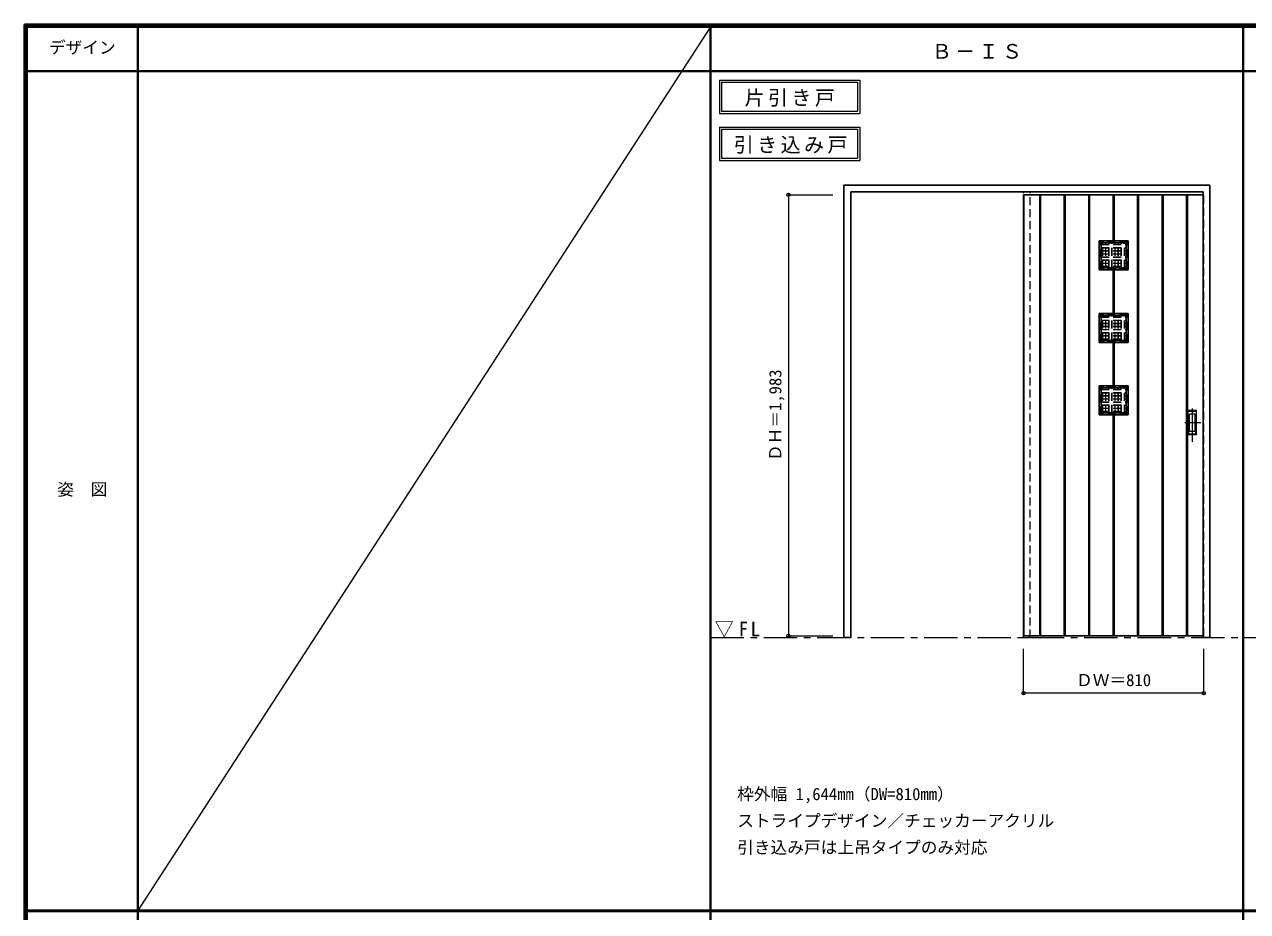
# Model space of a CAD drawing. Units: millimetres, scale not verified. Extents: x -6000 to 5700, y -4307 to 4260.
# Drawn here: x -6000 to -502, y 186 to 4175 of the extents above; entities that cross this region are included whole.
import ezdxf
from ezdxf.enums import TextEntityAlignment as Align

# ---------------------------------------------------------------- set-up
doc = ezdxf.new("R2010")
doc.units = ezdxf.units.MM
doc.header["$LTSCALE"] = 30
doc.header["$PDMODE"] = 32
doc.header["$PDSIZE"] = 15
doc.linetypes.add('CHAIN1', pattern=[8, 5, -1, 1, -1])
doc.linetypes.add('DASHED1', pattern=[1.8, 1.2, -0.6])
for name, color, linetype, lineweight in [('0-1_通り芯', 7, 'CHAIN1', 18), ('0-2_扉', 4, 'Continuous', 9), ('0-3_仕上げ', 3, 'Continuous', 25), ('0-4_枠', 3, 'Continuous', 25), ('0-6_引手', 7, 'Continuous', 18), ('0-A_文字', 7, 'Continuous', 18), ('0-B_寸法', 7, 'Continuous', 18), ('0-C_ハッチ', 4, 'DASHED1', 9), ('F-1_枠', 6, 'Continuous', 40), ('F-A_文字', 7, 'Continuous', 18)]:
    doc.layers.add(name, color=color, linetype=linetype, lineweight=lineweight)
doc.styles.add('ＭＳ ゴシック', font='')
doc.styles.get('ＭＳ ゴシック').set_extended_font_data('MS Gothic')

msp = doc.modelspace()

# ---------------------------------------------------------------- linework, layer by layer
at = {"layer": '0-1_通り芯'}
msp.add_line((-2916, 1418), (5690, 1418), dxfattribs=at)
at = {"layer": '0-2_扉', "linetype": 'DASHED1'}
for p, q in [((-1509, 3409.5), (-1509, 3405.5)), ((-702, 3409.5), (-699, 3409.5))]:
    msp.add_line(p, q, dxfattribs=at)
at = {"layer": '0-2_扉', "color": 3, "lineweight": 25}
for p, q in [((-1509, 3409.5), (-1509, 1426.5)), ((-701, 3409.5), (-1509, 3409.5)), ((-701, 1426.5), (-1509, 1426.5))]:
    msp.add_line(p, q, dxfattribs=at)
at = {"layer": '0-2_扉', "linetype": 'DASHED1'}
msp.add_lwpolyline([(-702, 1426.5), (-699, 1426.5), (-699, 3409.5)], dxfattribs=at)
at = {"layer": '0-3_仕上げ'}
for p, q in [((-1507, 1426.5), (-1507, 3409.5)), ((-1436, 1426.5), (-1436, 3409.5)), ((-1432, 1426.5), (-1432, 3409.5)), ((-1326, 1426.5), (-1326, 3409.5)), ((-1322, 1426.5), (-1322, 3409.5)), ((-1216, 1426.5), (-1216, 3409.5)), ((-1212, 1426.5), (-1212, 3409.5)), ((-1106, 3201.5), (-1106, 3409.5)), ((-1102, 3201.5), (-1102, 3409.5)), ((-996, 1426.5), (-996, 3409.5)), ((-992, 1426.5), (-992, 3409.5)), ((-886, 1426.5), (-886, 3409.5)), ((-882, 1426.5), (-882, 3409.5)), ((-776, 1426.5), (-776, 3409.5)), ((-772, 1426.5), (-772, 3409.5)), ((-701, 1426.5), (-701, 3409.5)), ((-1039, 3201.5), (-1169, 3201.5)), ((-1169, 3071.5), (-1169, 3201.5)), ((-1169, 3201.5), (-1160, 3192.5)), ((-1048, 3192.5), (-1160, 3192.5)), ((-1160, 3080.5), (-1160, 3192.5)), ((-1048, 3192.5), (-1039, 3201.5)), ((-1048, 3080.5), (-1048, 3192.5)), ((-1039, 3071.5), (-1039, 3201.5)), ((-1048, 3080.5), (-1039, 3071.5)), ((-1039, 3071.5), (-1169, 3071.5)), ((-1106, 2875.5), (-1106, 3071.5)), ((-1102, 2875.5), (-1102, 3071.5)), ((-1039, 2875.5), (-1169, 2875.5)), ((-1169, 2745.5), (-1169, 2875.5)), ((-1169, 2875.5), (-1160, 2866.5)), ((-1048, 2866.5), (-1160, 2866.5)), ((-1160, 2754.5), (-1160, 2866.5)), ((-1048, 2866.5), (-1039, 2875.5)), ((-1048, 2754.5), (-1048, 2866.5)), ((-1039, 2745.5), (-1039, 2875.5)), ((-1048, 2754.5), (-1039, 2745.5)), ((-1039, 2745.5), (-1169, 2745.5)), ((-1106, 2549.5), (-1106, 2745.5)), ((-1102, 2549.5), (-1102, 2745.5)), ((-1039, 2549.5), (-1169, 2549.5)), ((-1169, 2419.5), (-1169, 2549.5)), ((-1169, 2549.5), (-1160, 2540.5)), ((-1048, 2540.5), (-1160, 2540.5)), ((-1160, 2428.5), (-1160, 2540.5)), ((-1048, 2540.5), (-1039, 2549.5)), ((-1048, 2428.5), (-1048, 2540.5)), ((-1039, 2419.5), (-1039, 2549.5)), ((-1039, 2419.5), (-1169, 2419.5)), ((-1106, 1426.5), (-1106, 2419.5)), ((-1102, 1426.5), (-1102, 2419.5)), ((-1048, 2428.5), (-1039, 2419.5))]:
    msp.add_line(p, q, dxfattribs=at)
at = {"layer": '0-3_仕上げ', "color": 7, "lineweight": 18}
for p, q in [((-1434, 1426.5), (-1434, 3409.5)), ((-1324, 1426.5), (-1324, 3409.5)), ((-1214, 1426.5), (-1214, 3409.5)), ((-1104, 3201.5), (-1104, 3409.5)), ((-994, 1426.5), (-994, 3409.5)), ((-884, 1426.5), (-884, 3409.5)), ((-774, 1426.5), (-774, 3409.5)), ((-1104, 2875.5), (-1104, 3071.5)), ((-1104, 2549.5), (-1104, 2745.5)), ((-1104, 1426.5), (-1104, 2419.5))]:
    msp.add_line(p, q, dxfattribs=at)
at = {"layer": '0-3_仕上げ', "linetype": 'DASHED1'}
for p, q in [((-1041, 3199.5), (-1167, 3199.5)), ((-1041, 3073.5), (-1041, 3199.5)), ((-1041, 2873.5), (-1167, 2873.5)), ((-1041, 2747.5), (-1041, 2873.5)), ((-1041, 2547.5), (-1167, 2547.5)), ((-1041, 2421.5), (-1041, 2547.5))]:
    msp.add_line(p, q, dxfattribs=at)
for points in [[(-1041, 3073.5), (-1167, 3073.5), (-1167, 3199.5)], [(-1041, 2747.5), (-1167, 2747.5), (-1167, 2873.5)], [(-1041, 2421.5), (-1167, 2421.5), (-1167, 2547.5)]]:
    msp.add_lwpolyline(points, dxfattribs=at)
at = {"layer": '0-3_仕上げ'}
for points in [[(-1048, 3080.5), (-1160, 3080.5), (-1169, 3071.5)], [(-1048, 2754.5), (-1160, 2754.5), (-1169, 2745.5)], [(-1048, 2428.5), (-1160, 2428.5), (-1169, 2419.5)]]:
    msp.add_lwpolyline(points, dxfattribs=at)
at = {"layer": '0-4_枠'}
for p, q in [((-2316, 1418), (-2316, 3453)), ((-2316, 3453), (-672, 3453)), ((-2286, 3423), (-702, 3423)), ((-702, 1418), (-702, 3423)), ((-672, 1418), (-672, 3453)), ((-702, 1418), (-672, 1418))]:
    msp.add_line(p, q, dxfattribs=at)
at = {"layer": '0-4_枠', "color": 4, "linetype": 'DASHED1', "lineweight": 9}
for p, q in [((-1509, 1418), (-1509, 3423)), ((-1479, 1418), (-1479, 3423)), ((-1509, 1418), (-1479, 1418))]:
    msp.add_line(p, q, dxfattribs=at)
at = {"layer": '0-4_枠'}
msp.add_lwpolyline([(-2316, 1418), (-2286, 1418), (-2286, 3423)], dxfattribs=at)
at = {"layer": '0-6_引手'}
for p, q in [((-731, 2439), (-769, 2439)), ((-769, 2329), (-769, 2439)), ((-737.5, 2423), (-762.5, 2423)), ((-762.5, 2345), (-762.5, 2423)), ((-737.5, 2345), (-737.5, 2423)), ((-731, 2329), (-731, 2439)), ((-731, 2329), (-769, 2329)), ((-737.5, 2345), (-762.5, 2345))]:
    msp.add_line(p, q, dxfattribs=at)
at = {"layer": '0-6_引手', "linetype": 'DASHED1'}
for p, q in [((-766, 2333), (-766, 2435)), ((-734, 2333), (-766, 2333))]:
    msp.add_line(p, q, dxfattribs=at)
at = {"layer": '0-6_引手', "linetype": 'CHAIN1'}
for p, q in [((-750, 2298.77), (-750, 2469.62)), ((-711.93, 2384), (-784.44, 2384))]:
    msp.add_line(p, q, dxfattribs=at)
at = {"layer": '0-6_引手', "linetype": 'DASHED1'}
msp.add_lwpolyline([(-734, 2333), (-734, 2435), (-766, 2435)], dxfattribs=at)
at = {"layer": '0-A_文字'}
for p, q in [((-2876, 3925), (-2876, 3775)), ((-2866, 3915), (-2866, 3785)), ((-2866, 3915), (-2254.97, 3915)), ((-2254.97, 3915), (-2254.97, 3785)), ((-2876, 3775), (-2244.97, 3775)), ((-2866, 3785), (-2254.97, 3785)), ((-2876, 3713.53), (-2876, 3563.53)), ((-2866, 3703.53), (-2866, 3573.53)), ((-2866, 3703.53), (-2254.97, 3703.53)), ((-2254.97, 3703.53), (-2254.97, 3573.53)), ((-2876, 3563.53), (-2244.97, 3563.53)), ((-2866, 3573.53), (-2254.97, 3573.53))]:
    msp.add_line(p, q, dxfattribs=at)
for points in [[(-2876, 3925), (-2244.97, 3925), (-2244.97, 3775)], [(-2876, 3713.53), (-2244.97, 3713.53), (-2244.97, 3563.53)]]:
    msp.add_lwpolyline(points, dxfattribs=at)
at = {"layer": '0-B_寸法', "color": 4, "lineweight": 9}
for p, q in [((-2566, 3409.5), (-2566, 1426.5)), ((-2566, 3409.5), (-2366, 3409.5)), ((-2566, 1426.5), (-2366, 1426.5)), ((-1509, 1168), (-1509, 1368)), ((-699, 1168), (-699, 1368)), ((-699, 1168), (-1509, 1168))]:
    msp.add_line(p, q, dxfattribs=at)
at = {"layer": '0-B_寸法'}
for p in [(-2566, 3409.5), (-2566, 1426.5), (-1509, 1168), (-699, 1168)]:
    msp.add_point(p, dxfattribs=at)
at = {"layer": '0-C_ハッチ'}
for p, q in [((-1153.5, 3080.5), (-1153.5, 3192.5)), ((-1152.5, 3080.5), (-1152.5, 3192.5)), ((-1139.5, 3080.5), (-1139.5, 3192.5)), ((-1138.5, 3080.5), (-1138.5, 3192.5)), ((-1125.5, 3080.5), (-1125.5, 3192.5)), ((-1124.5, 3080.5), (-1124.5, 3192.5)), ((-1111.5, 3080.5), (-1111.5, 3192.5)), ((-1110.5, 3080.5), (-1110.5, 3192.5)), ((-1097.5, 3080.5), (-1097.5, 3192.5)), ((-1096.5, 3080.5), (-1096.5, 3192.5)), ((-1083.5, 3080.5), (-1083.5, 3192.5)), ((-1082.5, 3080.5), (-1082.5, 3192.5)), ((-1069.5, 3080.5), (-1069.5, 3192.5)), ((-1068.5, 3080.5), (-1068.5, 3192.5)), ((-1055.5, 3080.5), (-1055.5, 3192.5)), ((-1054.5, 3080.5), (-1054.5, 3192.5)), ((-1160, 3186), (-1048, 3186)), ((-1160, 3185), (-1048, 3185)), ((-1160, 3172), (-1048, 3172)), ((-1160, 3171), (-1048, 3171)), ((-1160, 3158), (-1048, 3158)), ((-1160, 3157), (-1048, 3157)), ((-1160, 3144), (-1048, 3144)), ((-1160, 3143), (-1048, 3143)), ((-1160, 3130), (-1048, 3130)), ((-1160, 3129), (-1048, 3129)), ((-1160, 3116), (-1048, 3116)), ((-1160, 3115), (-1048, 3115)), ((-1160, 3102), (-1048, 3102)), ((-1160, 3101), (-1048, 3101)), ((-1160, 3088), (-1048, 3088)), ((-1160, 3087), (-1048, 3087)), ((-1160, 2860), (-1048, 2860)), ((-1160, 2859), (-1048, 2859)), ((-1153.5, 2754.5), (-1153.5, 2866.5)), ((-1152.5, 2754.5), (-1152.5, 2866.5)), ((-1139.5, 2754.5), (-1139.5, 2866.5)), ((-1138.5, 2754.5), (-1138.5, 2866.5)), ((-1125.5, 2754.5), (-1125.5, 2866.5)), ((-1124.5, 2754.5), (-1124.5, 2866.5)), ((-1111.5, 2754.5), (-1111.5, 2866.5)), ((-1110.5, 2754.5), (-1110.5, 2866.5)), ((-1097.5, 2754.5), (-1097.5, 2866.5)), ((-1096.5, 2754.5), (-1096.5, 2866.5)), ((-1083.5, 2754.5), (-1083.5, 2866.5)), ((-1082.5, 2754.5), (-1082.5, 2866.5)), ((-1069.5, 2754.5), (-1069.5, 2866.5)), ((-1068.5, 2754.5), (-1068.5, 2866.5)), ((-1055.5, 2754.5), (-1055.5, 2866.5)), ((-1054.5, 2754.5), (-1054.5, 2866.5)), ((-1160, 2846), (-1048, 2846)), ((-1160, 2845), (-1048, 2845)), ((-1160, 2832), (-1048, 2832)), ((-1160, 2831), (-1048, 2831)), ((-1160, 2818), (-1048, 2818)), ((-1160, 2817), (-1048, 2817)), ((-1160, 2804), (-1048, 2804)), ((-1160, 2803), (-1048, 2803)), ((-1160, 2790), (-1048, 2790)), ((-1160, 2789), (-1048, 2789)), ((-1160, 2776), (-1048, 2776)), ((-1160, 2775), (-1048, 2775)), ((-1160, 2762), (-1048, 2762)), ((-1160, 2761), (-1048, 2761)), ((-1160, 2534), (-1048, 2534)), ((-1160, 2533), (-1048, 2533)), ((-1153.5, 2428.5), (-1153.5, 2540.5)), ((-1152.5, 2428.5), (-1152.5, 2540.5)), ((-1139.5, 2428.5), (-1139.5, 2540.5)), ((-1138.5, 2428.5), (-1138.5, 2540.5)), ((-1125.5, 2428.5), (-1125.5, 2540.5)), ((-1124.5, 2428.5), (-1124.5, 2540.5)), ((-1111.5, 2428.5), (-1111.5, 2540.5)), ((-1110.5, 2428.5), (-1110.5, 2540.5)), ((-1097.5, 2428.5), (-1097.5, 2540.5)), ((-1096.5, 2428.5), (-1096.5, 2540.5)), ((-1083.5, 2428.5), (-1083.5, 2540.5)), ((-1082.5, 2428.5), (-1082.5, 2540.5)), ((-1069.5, 2428.5), (-1069.5, 2540.5)), ((-1068.5, 2428.5), (-1068.5, 2540.5)), ((-1055.5, 2428.5), (-1055.5, 2540.5)), ((-1054.5, 2428.5), (-1054.5, 2540.5)), ((-1160, 2520), (-1048, 2520)), ((-1160, 2519), (-1048, 2519)), ((-1160, 2506), (-1048, 2506)), ((-1160, 2505), (-1048, 2505)), ((-1160, 2492), (-1048, 2492)), ((-1160, 2491), (-1048, 2491)), ((-1160, 2478), (-1048, 2478)), ((-1160, 2477), (-1048, 2477)), ((-1160, 2464), (-1048, 2464)), ((-1160, 2463), (-1048, 2463)), ((-1160, 2450), (-1048, 2450)), ((-1160, 2449), (-1048, 2449)), ((-1160, 2436), (-1048, 2436)), ((-1160, 2435), (-1048, 2435))]:
    msp.add_line(p, q, dxfattribs=at)
at = {"layer": 'F-1_枠'}
for p, q in [((-6000, 4175), (5700, 4175)), ((-6000, 4175), (-6000, -4205)), ((-6000, 4170), (5700, 4170)), ((-6000, 4165), (5700, 4165)), ((-5995, 4175), (-5995, -4205)), ((-5990, 4175), (-5990, -4205)), ((-5490, 4175), (-5490, -3790)), ((-2916, -3790), (-2916, 4175)), ((-522, -3790), (-522, 4175)), ((-6000, 3965), (5700, 3965)), ((-6000, 190.5), (5700, 190.5)), ((-6000, 187.5), (5700, 187.5))]:
    msp.add_line(p, q, dxfattribs=at)
at = {"layer": 'F-A_文字'}
msp.add_line((-2916, 4165), (-5490, 190.5), dxfattribs=at)

# ---------------------------------------------------------------- texts
at = {"layer": '0-A_文字', "style": 'ＭＳ ゴシック'}
for s, p in [('枠外幅 1,644mm（DW=810mm）', (-2796, 670.5)), ('ストライプデザイン／チェッカーアクリル', (-2796, 550.5)), ('引き込み戸は上吊タイプのみ対応', (-2796, 430.5))]:
    msp.add_text(s, height=54.99, dxfattribs=at).set_placement(p, align=Align.BOTTOM_LEFT)
at = {"layer": '0-A_文字', "char_height": 65.98, "attachment_point": 7, "style": 'ＭＳ ゴシック'}
for s, insert in [('\\T1.17;Ｂ－ＩＳ', (-1921.5, 4020)), ('\\T1.17;片引き戸', (-2762.98, 3805)), ('\\T1.17;引き込み戸', (-2811.34, 3593.53)), ('\\T1.26;\\W0.95;▽FL', (-2897.25, 1418))]:
    msp.add_mtext(s, dxfattribs=dict(at, insert=insert))
at = {"layer": '0-B_寸法', "style": 'ＭＳ ゴシック'}
msp.add_text('ＤＨ＝1,983', height=54.99, rotation=90, dxfattribs=at).set_placement((-2581, 2211.75), align=Align.BOTTOM_LEFT)
msp.add_text('ＤＷ＝810', height=54.99, dxfattribs=at).set_placement((-1272.75, 1183), align=Align.BOTTOM_LEFT)
at = {"layer": 'F-A_文字', "style": 'ＭＳ ゴシック'}
for s, p in [('デザイン', (-5890, 4027.5)), ('姿\u3000図', (-5852.5, 2040.25))]:
    msp.add_text(s, height=54.99, dxfattribs=at).set_placement(p, align=Align.BOTTOM_LEFT)

doc.saveas('drawing.dxf')
